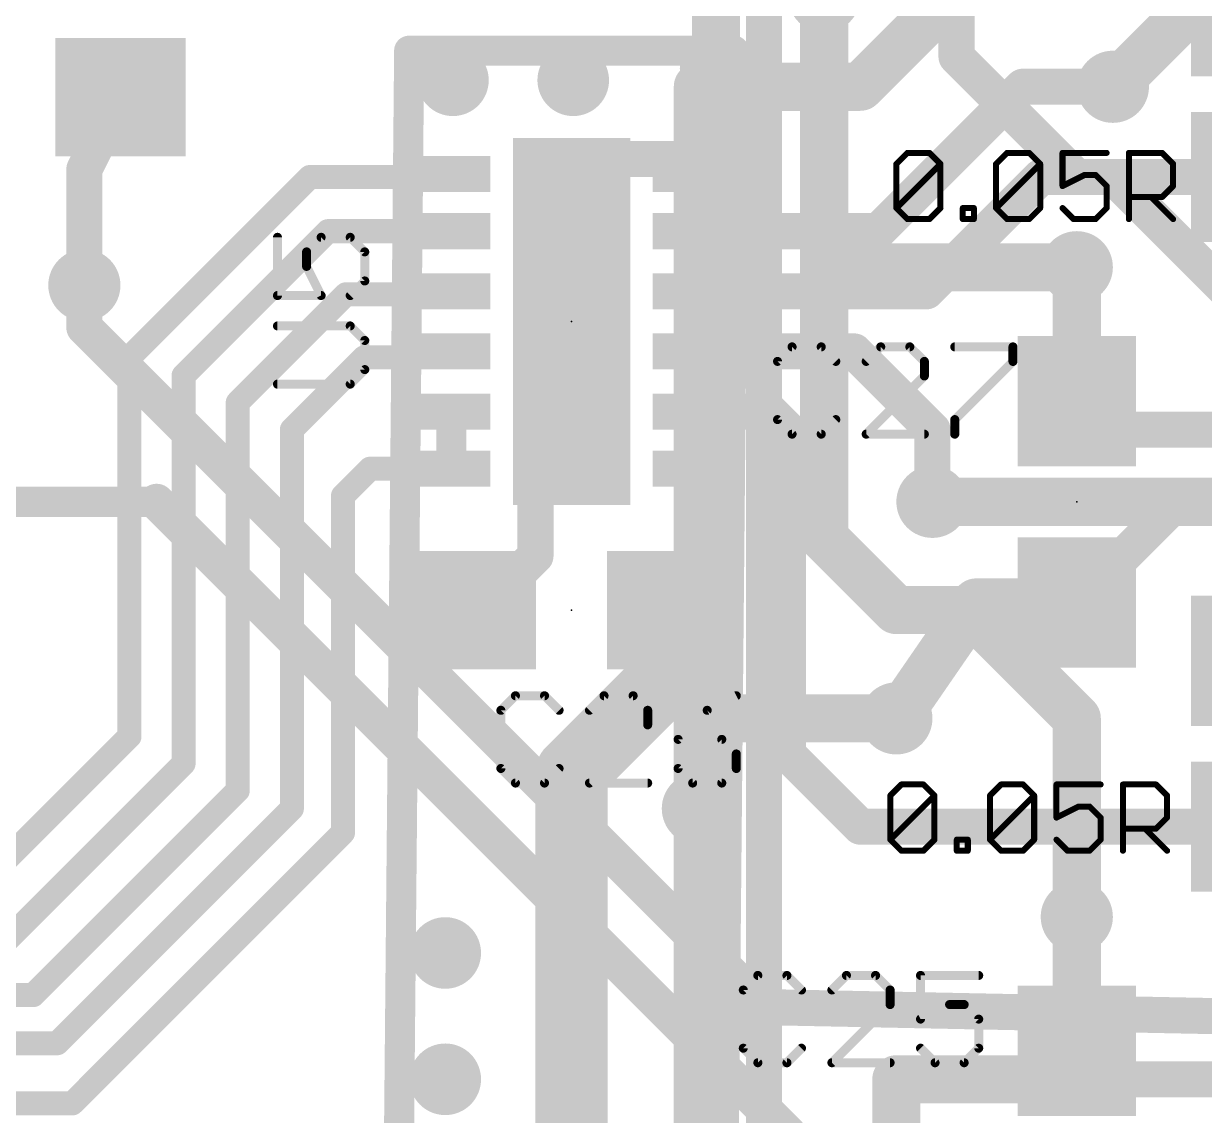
# Model space of a CAD drawing. Extents: x -1.6 to 81.6, y -2 to 51.3.
# Drawn here: x 61.51 to 71.49, y 11.58 to 20.8 of the extents above; entities that cross this region are included whole.
import ezdxf

# ---------------------------------------------------------------- set-up
doc = ezdxf.new("R2010")
doc.units = 0
for name, color, linetype in [('1', 22, 'CONTINUOUS'), ('16', 175, 'CONTINUOUS'), ('18', 82, 'CONTINUOUS'), ('21', 253, 'CONTINUOUS'), ('23', 7, 'CONTINUOUS'), ('25', 253, 'CONTINUOUS')]:
    doc.layers.add(name, color=color, linetype=linetype)

# ---------------------------------------------------------------- blocks, each defined once
blk = doc.blocks.new('RECT')
blk.add_solid([(-0.5, -0.5), (0.5, -0.5), (-0.5, 0.5), (0.5, 0.5)])
blk = doc.blocks.new('ROUNDV')
at = {"const_width": 0.5}
blk.add_lwpolyline([(0, -0.25, 1), (0, 0.25, 1), (0, -0.25)], format="xyb", dxfattribs=at)

msp = doc.modelspace()

# ---------------------------------------------------------------- linework, layer by layer
at = {"layer": '1'}
for points, const_width in [([(67.3608, 23.4696), (67.3608, 20.4216)], 0.4064), ([(69.6468, 21.336), (68.8848, 20.574)], 0.4064), ([(68.8848, 20.574), (68.58, 20.2692)], 0.4064), ([(64.6176, 4.2672), (64.77, 20.574)], 0.254), ([(64.77, 20.574), (67.5132, 20.574)], 0.254), ([(67.5132, 20.574), (67.3608, 4.2672)], 0.254), ([(67.5132, 20.2692), (67.3608, 20.4216)], 0.4064), ([(68.1228, 20.2692), (67.5132, 20.2692)], 0.4064), ([(68.58, 20.2692), (68.1228, 20.2692)], 0.4064), ([(69.9516, 20.2692), (68.8848, 19.2024)], 0.3048), ([(70.7136, 20.2692), (69.9516, 20.2692)], 0.3048), ([(62.0268, 19.5716), (62.3316, 20.1812)], 0.3048), ([(67.0306, 19.6596), (66.1416, 19.6596)], 0.3048), ([(66.1416, 19.6596), (66.1416, 18.288)], 0.3048), ([(67.1576, 19.5326), (67.0306, 19.6596)], 0.3048), ([(62.0268, 18.5928), (62.0268, 19.5716)], 0.3048), ([(70.104, 19.5072), (69.4944, 18.8976)], 0.3048), ([(72.2376, 19.5072), (70.104, 19.5072)], 0.3048), ([(63.8556, 19.431), (63.9318, 19.5072)], 0.2032), ([(63.9318, 19.5072), (65.1002, 19.5072)], 0.2032), ([(65.1002, 19.5072), (65.1256, 19.5326)], 0.2032), ([(62.4078, 17.9832), (63.8556, 19.431)], 0.2032), ([(68.8848, 19.2024), (68.7324, 19.05)], 0.3048), ([(64.008, 18.9738), (64.0842, 19.05)], 0.2032), ([(64.0842, 19.05), (65.1256, 19.05)], 0.2032), ([(68.7324, 19.05), (67.1576, 19.05)], 0.3048), ([(62.865, 17.8308), (64.008, 18.9738)], 0.2032), ([(69.4944, 18.8976), (69.1388, 18.542)], 0.3048), ([(70.4088, 17.614), (70.4088, 18.7452)], 0.4064), ([(69.1388, 18.542), (67.1576, 18.542)], 0.3048), ([(63.3222, 17.6022), (64.2366, 18.5166)], 0.2032), ([(64.2366, 18.5166), (65.1002, 18.5166)], 0.2032), ([(65.1002, 18.5166), (65.1256, 18.542)], 0.2032), ([(66.1416, 18.288), (65.8368, 17.9832)], 0.3048), ([(67.1576, 18.034), (68.5292, 18.034)], 0.3048), ([(68.5292, 18.034), (69.1896, 17.3736)], 0.3048), ([(62.4078, 14.7828), (62.4078, 17.9832)], 0.2032), ([(63.7794, 17.3736), (64.389, 17.9832)], 0.2032), ([(64.389, 17.9832), (65.0748, 17.9832)], 0.2032), ([(65.0748, 17.9832), (65.1256, 18.034)], 0.2032), ([(65.0748, 17.9832), (65.1256, 18.034)], 0.2032), ([(65.8368, 17.9832), (65.8368, 16.3068)], 0.3048), ([(62.865, 14.5542), (62.865, 17.8308)], 0.2032), ([(70.4088, 17.614), (70.6492, 17.3736)], 0.3048), ([(63.3222, 14.3256), (63.3222, 17.6022)], 0.2032), ([(65.1256, 17.526), (65.1256, 17.0434)], 0.254), ([(67.1576, 17.526), (67.818, 17.526)], 0.3048), ([(67.818, 17.526), (67.9704, 17.3736)], 0.3048), ([(63.7794, 14.1732), (63.7794, 17.3736)], 0.2032), ([(67.9704, 17.3736), (67.9704, 16.764)], 0.3048), ([(69.1896, 17.3736), (69.1896, 16.764)], 0.3048), ([(70.6492, 17.3736), (71.8972, 17.3736)], 0.3048), ([(67.1576, 17.0434), (67.2084, 16.9926)], 0.3048), ([(64.2112, 16.8148), (64.4398, 17.0434)], 0.2032), ([(64.4398, 17.0434), (65.1256, 17.0434)], 0.2032), ([(67.2084, 16.9926), (67.2084, 16.6116)], 0.3048), ([(64.2112, 13.97), (64.2112, 16.8148)], 0.2032), ([(67.9704, 16.764), (67.9704, 14.6304)], 0.3048), ([(70.4088, 15.914), (71.2184, 16.7236)], 0.3048), ([(71.2184, 16.7236), (71.8972, 16.7236)], 0.3048), ([(67.2084, 16.6116), (67.2084, 16.1544)], 0.3048), ([(65.8368, 16.3068), (65.3376, 15.8076)], 0.3048), ([(66.9036, 15.8496), (66.9036, 16.002)], 0.6096), ([(67.2084, 16.1544), (67.056, 16.002)], 0.3048), ([(66.9916, 15.8496), (66.9036, 15.8496)], 0.6096), ([(66.9916, 15.8496), (66.9916, 15.6328)], 0.6096), ([(66.9916, 15.328), (66.9916, 15.8496)], 0.6096), ([(67.056, 16.002), (66.9036, 16.002)], 0.3048), ([(69.5588, 15.914), (68.8848, 14.9352)], 0.4064), ([(70.4088, 15.914), (69.5588, 15.914)], 0.4064), ([(65.3376, 15.8076), (65.2916, 15.8496)], 0.3048), ([(66.4464, 14.7828), (66.9916, 15.328)], 0.6096), ([(66.4464, 14.7828), (66.1416, 14.478)], 0.6096), ([(61.0362, 13.4112), (62.4078, 14.7828)], 0.2032), ([(66.1416, 14.478), (66.1416, 11.1252)], 0.6096), ([(67.9704, 14.6304), (68.58, 14.0208)], 0.3048), ([(61.3156, 13.0048), (62.865, 14.5542)], 0.2032), ([(61.595, 12.5984), (63.3222, 14.3256)], 0.2032), ([(67.2084, 14.1732), (67.2084, 10.3632)], 0.4064), ([(61.7982, 12.192), (63.7794, 14.1732)], 0.2032), ([(68.58, 14.0208), (72.2376, 14.0208)], 0.3048), ([(61.9252, 11.684), (64.2112, 13.97)], 0.2032), ([(70.4088, 13.2588), (70.4088, 12.1276)], 0.4064), ([(57.4548, 12.5984), (61.595, 12.5984)], 0.2032), ([(57.2516, 12.192), (61.7982, 12.192)], 0.2032), ([(70.1684, 11.8872), (70.4088, 12.1276)], 0.4064), ([(70.4088, 12.1276), (70.6492, 11.8872)], 0.3048), ([(68.8848, 11.8872), (69.9516, 11.8872)], 0.4064), ([(68.8848, 11.2776), (68.8848, 11.8872)], 0.4064), ([(68.8848, 11.8872), (69.9516, 11.8872)], 0.4064), ([(69.9516, 11.8872), (70.1684, 11.8872)], 0.4064), ([(70.6492, 11.8872), (71.8972, 11.8872)], 0.3048), ([(56.4388, 11.684), (61.9252, 11.684)], 0.2032)]:
    msp.add_lwpolyline(points, dxfattribs=dict(at, const_width=const_width))
for points, const_width in [([(68.813, 20.6458, 1), (68.9566, 20.5022)], 0.2032), ([(68.9566, 20.5022, 1), (68.813, 20.6458)], 0.2032), ([(64.77, 20.6375, 1), (64.77, 20.5105)], 0.127), ([(64.8335, 20.5734, 1), (64.7065, 20.5746)], 0.127), ([(67.5767, 20.5734, 1), (67.4497, 20.5746)], 0.127), ([(67.5132, 20.5105, 1), (67.5132, 20.6375)], 0.127), ([(67.4326, 20.4934, 1), (67.289, 20.3498)], 0.2032), ([(67.2592, 20.4216, 1), (67.4624, 20.4216)], 0.2032), ([(67.5132, 20.3708, 1), (67.5132, 20.1676)], 0.2032), ([(68.1228, 20.3708, 1), (68.1228, 20.1676)], 0.2032), ([(68.1228, 20.1676, 1), (68.1228, 20.3708)], 0.2032), ([(68.58, 20.1676, 1), (68.58, 20.3708)], 0.2032), ([(67.4414, 20.1974, 1), (67.585, 20.341)], 0.2032), ([(68.5082, 20.341, 1), (68.6518, 20.1974)], 0.2032), ([(69.9516, 20.3454, 1), (69.9516, 20.193)], 0.1524), ([(70.0055, 20.2153, 1), (69.8977, 20.3231)], 0.1524), ([(70.7136, 20.193, 1), (70.7136, 20.3454)], 0.1524), ([(62.3998, 20.1471, 1), (62.2634, 20.2153)], 0.1524), ([(66.1416, 19.7358, 1), (66.1416, 19.5834)], 0.1524), ([(66.2178, 19.6596, 1), (66.0654, 19.6596)], 0.1524), ([(67.0845, 19.7135, 1), (66.9767, 19.6057)], 0.1524), ([(67.0306, 19.5834, 1), (67.0306, 19.7358)], 0.1524), ([(62.103, 19.5716, 1), (61.9506, 19.5716)], 0.1524), ([(61.9586, 19.6057, 1), (62.095, 19.5375)], 0.1524), ([(67.1037, 19.4787, 1), (67.2115, 19.5865)], 0.1524), ([(70.104, 19.5834, 1), (70.104, 19.431)], 0.1524), ([(70.1579, 19.4533, 1), (70.0501, 19.5611)], 0.1524), ([(63.9318, 19.558, 1), (63.9318, 19.4564)], 0.1016), ([(63.9677, 19.4713, 1), (63.8959, 19.5431)], 0.1016), ([(65.0643, 19.5431, 1), (65.1361, 19.4713)], 0.1016), ([(65.1615, 19.4967, 1), (65.0897, 19.5685)], 0.1016), ([(65.1002, 19.4564, 1), (65.1002, 19.558)], 0.1016), ([(63.8197, 19.4669, 1), (63.8915, 19.3951)], 0.1016), ([(63.8915, 19.3951, 1), (63.8197, 19.4669)], 0.1016), ([(68.9387, 19.1485, 1), (68.8309, 19.2563)], 0.1524), ([(68.8309, 19.2563, 1), (68.9387, 19.1485)], 0.1524), ([(64.0842, 19.1008, 1), (64.0842, 18.9992)], 0.1016), ([(64.1201, 19.0141, 1), (64.0483, 19.0859)], 0.1016), ([(65.1256, 18.9992, 1), (65.1256, 19.1008)], 0.1016), ([(67.1576, 19.1262, 1), (67.1576, 18.9738)], 0.1524), ([(68.6785, 19.1039, 1), (68.7863, 18.9961)], 0.1524), ([(68.7324, 18.9738, 1), (68.7324, 19.1262)], 0.1524), ([(63.9721, 19.0097, 1), (64.0439, 18.9379)], 0.1016), ([(64.0439, 18.9379, 1), (63.9721, 19.0097)], 0.1016), ([(69.5483, 18.8437, 1), (69.4405, 18.9515)], 0.1524), ([(69.4405, 18.9515, 1), (69.5483, 18.8437)], 0.1524), ([(70.5104, 18.7452, 1), (70.3072, 18.7452)], 0.2032), ([(61.9506, 18.5928, 1), (62.103, 18.5928)], 0.1524), ([(67.1576, 18.6182, 1), (67.1576, 18.4658)], 0.1524), ([(69.0849, 18.5959, 1), (69.1927, 18.4881)], 0.1524), ([(69.1388, 18.4658, 1), (69.1388, 18.6182)], 0.1524), ([(64.2366, 18.5674, 1), (64.2366, 18.4658)], 0.1016), ([(64.2725, 18.4807, 1), (64.2007, 18.5525)], 0.1016), ([(65.0643, 18.5525, 1), (65.1361, 18.4807)], 0.1016), ([(65.1615, 18.5061, 1), (65.0897, 18.5779)], 0.1016), ([(65.1002, 18.4658, 1), (65.1002, 18.5674)], 0.1016), ([(66.0654, 18.288, 1), (66.2178, 18.288)], 0.1524), ([(66.1955, 18.2341, 1), (66.0877, 18.3419)], 0.1524), ([(67.1576, 18.1102, 1), (67.1576, 17.9578)], 0.1524), ([(68.5831, 18.0879, 1), (68.4753, 17.9801)], 0.1524), ([(68.5292, 17.9578, 1), (68.5292, 18.1102)], 0.1524), ([(62.4586, 17.9832, 1), (62.357, 17.9832)], 0.1016), ([(62.3719, 18.0191, 1), (62.4437, 17.9473)], 0.1016), ([(64.389, 18.034, 1), (64.389, 17.9324)], 0.1016), ([(64.4249, 17.9473, 1), (64.3531, 18.0191)], 0.1016), ([(65.0389, 18.0191, 1), (65.1107, 17.9473)], 0.1016), ([(65.0389, 18.0191, 1), (65.1107, 17.9473)], 0.1016), ([(65.0748, 17.9324, 1), (65.0748, 18.034)], 0.1016), ([(65.1615, 17.9981, 1), (65.0897, 18.0699)], 0.1016), ([(65.1615, 17.9981, 1), (65.0897, 18.0699)], 0.1016), ([(65.913, 17.9832, 1), (65.7606, 17.9832)], 0.1524), ([(65.7829, 18.0371, 1), (65.8907, 17.9293)], 0.1524), ([(62.9158, 17.8308, 1), (62.8142, 17.8308)], 0.1016), ([(62.8291, 17.8667, 1), (62.9009, 17.7949)], 0.1016), ([(70.4627, 17.6679, 1), (70.3549, 17.5601)], 0.1524), ([(63.373, 17.6022, 1), (63.2714, 17.6022)], 0.1016), ([(63.2863, 17.6381, 1), (63.3581, 17.5663)], 0.1016), ([(65.1891, 17.526, 1), (65.0621, 17.526)], 0.127), ([(67.1576, 17.6022, 1), (67.1576, 17.4498)], 0.1524), ([(67.8719, 17.5799, 1), (67.7641, 17.4721)], 0.1524), ([(67.818, 17.4498, 1), (67.818, 17.6022)], 0.1524), ([(70.3072, 17.614, 1), (70.5104, 17.614)], 0.2032), ([(63.8302, 17.3736, 1), (63.7286, 17.3736)], 0.1016), ([(63.7435, 17.4095, 1), (63.8153, 17.3377)], 0.1016), ([(68.0466, 17.3736, 1), (67.8942, 17.3736)], 0.1524), ([(67.9165, 17.3197, 1), (68.0243, 17.4275)], 0.1524), ([(69.2658, 17.3736, 1), (69.1134, 17.3736)], 0.1524), ([(69.1357, 17.3197, 1), (69.2435, 17.4275)], 0.1524), ([(70.6492, 17.4498, 1), (70.6492, 17.2974)], 0.1524), ([(70.5953, 17.3197, 1), (70.7031, 17.4275)], 0.1524), ([(67.2115, 17.0973, 1), (67.1037, 16.9895)], 0.1524), ([(64.4398, 17.0942, 1), (64.4398, 16.9926)], 0.1016), ([(64.4757, 17.0075, 1), (64.4039, 17.0793)], 0.1016), ([(65.0621, 17.0434, 1), (65.1891, 17.0434)], 0.127), ([(65.1256, 16.9926, 1), (65.1256, 17.0942)], 0.1016), ([(67.2846, 16.9926, 1), (67.1322, 16.9926)], 0.1524), ([(67.1545, 16.9387, 1), (67.2623, 17.0465)], 0.1524), ([(64.262, 16.8148, 1), (64.1604, 16.8148)], 0.1016), ([(64.1753, 16.8507, 1), (64.2471, 16.7789)], 0.1016), ([(68.0466, 16.764, 1), (67.8942, 16.764)], 0.1524), ([(71.2184, 16.7998, 1), (71.2184, 16.6474)], 0.1524), ([(71.2723, 16.6697, 1), (71.1645, 16.7775)], 0.1524), ([(67.2846, 16.6116, 1), (67.1322, 16.6116)], 0.1524), ([(67.8942, 16.764, 1), (68.0466, 16.764)], 0.1524), ([(69.1134, 16.764, 1), (69.2658, 16.764)], 0.1524), ([(67.1322, 16.6116, 1), (67.2846, 16.6116)], 0.1524), ([(65.8907, 16.2529, 1), (65.7829, 16.3607)], 0.1524), ([(65.7606, 16.3068, 1), (65.913, 16.3068)], 0.1524), ([(67.056, 16.002, 1), (66.7512, 16.002)], 0.3048), ([(67.2623, 16.1005, 1), (67.1545, 16.2083)], 0.1524), ([(67.1322, 16.1544, 1), (67.2846, 16.1544)], 0.1524), ([(66.9036, 16.002, 1), (66.9036, 15.6972)], 0.3048), ([(67.144, 15.8496, 1), (66.8392, 15.8496)], 0.3048), ([(67.144, 15.8496, 1), (66.8392, 15.8496)], 0.3048), ([(66.9036, 16.0782, 1), (66.9036, 15.9258)], 0.1524), ([(66.9916, 15.6972, 1), (66.9916, 16.002)], 0.3048), ([(67.0021, 16.0559, 1), (67.1099, 15.9481)], 0.1524), ([(67.056, 15.9258, 1), (67.056, 16.0782)], 0.1524), ([(69.5588, 16.0156, 1), (69.5588, 15.8124)], 0.2032), ([(69.6425, 15.8564, 1), (69.4751, 15.9716)], 0.2032), ([(70.4088, 15.8124, 1), (70.4088, 16.0156)], 0.2032), ([(65.343, 15.9059, 1), (65.2402, 15.7933)], 0.1524), ([(66.7512, 15.8496, 1), (67.056, 15.8496)], 0.3048), ([(70.3549, 15.9679, 1), (70.4627, 15.8601)], 0.1524), ([(65.2837, 15.8615, 1), (65.3915, 15.7537)], 0.1524), ([(65.2862, 15.7513, 1), (65.389, 15.8639)], 0.1524), ([(66.8392, 15.6328, 1), (67.144, 15.6328)], 0.3048), ([(67.0994, 15.2202, 1), (66.8838, 15.4358)], 0.3048), ([(66.8392, 15.328, 1), (67.144, 15.328)], 0.3048), ([(66.5542, 14.675, 1), (66.3386, 14.8906)], 0.3048), ([(68.8011, 14.9928, 1), (68.9685, 14.8776)], 0.2032), ([(66.3386, 14.8906, 1), (66.5542, 14.675)], 0.3048), ([(62.4437, 14.7469, 1), (62.3719, 14.8187)], 0.1016), ([(62.357, 14.7828, 1), (62.4586, 14.7828)], 0.1016), ([(66.294, 14.478, 1), (65.9892, 14.478)], 0.3048), ([(68.0243, 14.6843, 1), (67.9165, 14.5765)], 0.1524), ([(66.0338, 14.5858, 1), (66.2494, 14.3702)], 0.3048), ([(67.8942, 14.6304, 1), (68.0466, 14.6304)], 0.1524), ([(62.8142, 14.5542, 1), (62.9158, 14.5542)], 0.1016), ([(62.9009, 14.5183, 1), (62.8291, 14.5901)], 0.1016), ([(63.2714, 14.3256, 1), (63.373, 14.3256)], 0.1016), ([(63.3581, 14.2897, 1), (63.2863, 14.3615)], 0.1016), ([(67.31, 14.1732, 1), (67.1068, 14.1732)], 0.2032), ([(63.8153, 14.1373, 1), (63.7435, 14.2091)], 0.1016), ([(63.7286, 14.1732, 1), (63.8302, 14.1732)], 0.1016), ([(68.58, 14.097, 1), (68.58, 13.9446)], 0.1524), ([(64.2471, 13.9341, 1), (64.1753, 14.0059)], 0.1016), ([(68.5261, 13.9669, 1), (68.6339, 14.0747)], 0.1524), ([(64.1604, 13.97, 1), (64.262, 13.97)], 0.1016), ([(70.5104, 13.2588, 1), (70.3072, 13.2588)], 0.2032), ([(61.5591, 12.6343, 1), (61.6309, 12.5625)], 0.1016), ([(61.595, 12.5476, 1), (61.595, 12.6492)], 0.1016), ([(61.7623, 12.2279, 1), (61.8341, 12.1561)], 0.1016), ([(61.7982, 12.1412, 1), (61.7982, 12.2428)], 0.1016), ([(70.4806, 12.0558, 1), (70.337, 12.1994)], 0.2032), ([(70.4627, 12.1815, 1), (70.3549, 12.0737)], 0.1524), ([(70.3072, 12.1276, 1), (70.5104, 12.1276)], 0.2032), ([(68.8848, 11.9888, 1), (68.8848, 11.7856)], 0.2032), ([(68.9864, 11.8872, 1), (68.7832, 11.8872)], 0.2032), ([(68.8848, 11.9888, 1), (68.8848, 11.7856)], 0.2032), ([(69.9516, 11.9888, 1), (69.9516, 11.7856)], 0.2032), ([(69.9516, 11.7856, 1), (69.9516, 11.9888)], 0.2032), ([(69.9516, 11.7856, 1), (69.9516, 11.9888)], 0.2032), ([(70.1684, 11.7856, 1), (70.1684, 11.9888)], 0.2032), ([(70.0966, 11.959, 1), (70.2402, 11.8154)], 0.2032), ([(70.6492, 11.9634, 1), (70.6492, 11.811)], 0.1524), ([(70.5953, 11.8333, 1), (70.7031, 11.9411)], 0.1524), ([(61.8893, 11.7199, 1), (61.9611, 11.6481)], 0.1016), ([(61.9252, 11.6332, 1), (61.9252, 11.7348)], 0.1016)]:
    msp.add_lwpolyline(points, format="xyb", dxfattribs=dict(at, const_width=const_width))
at = {"layer": '16'}
for points, const_width in [([(67.7672, 0.8128), (67.7672, 24.1808)], 0.3048), ([(72.0502, 21.6058), (70.7136, 20.2692)], 0.4064), ([(68.2752, 18.7452), (68.2752, 21.0312)], 0.4064), ([(69.3928, 20.5232), (69.3928, 21.0312)], 0.3048), ([(70.4088, 19.5072), (69.3928, 20.5232)], 0.3048), ([(67.3608, 20.4216), (67.2084, 20.2692)], 0.4064), ([(67.2084, 20.2692), (67.2084, 14.1732)], 0.4064), ([(70.7136, 19.5072), (70.4088, 19.5072)], 0.3048), ([(72.2376, 17.9832), (70.7136, 19.5072)], 0.3048), ([(69.6468, 18.7452), (68.2752, 18.7452)], 0.4064), ([(68.2752, 18.7452), (68.2752, 16.4592)], 0.4064), ([(70.4088, 18.7452), (69.6468, 18.7452)], 0.4064), ([(62.0268, 18.2372), (62.0268, 18.5928)], 0.3048), ([(63.2968, 16.9672), (62.0268, 18.2372)], 0.3048), ([(63.2968, 16.9672), (67.3608, 12.9032)], 0.3048), ([(69.1896, 16.764), (77.2668, 16.764)], 0.4064), ([(62.6364, 16.764), (61.1124, 16.764)], 0.254), ([(67.9704, 11.43), (62.6364, 16.764)], 0.3048), ([(68.2752, 16.4592), (68.8848, 15.8496)], 0.4064), ([(68.8848, 15.8496), (69.4944, 15.8496)], 0.4064), ([(69.4944, 15.8496), (70.4088, 14.9352)], 0.4064), ([(67.3608, 14.9352), (67.2084, 14.1732)], 0.4064), ([(68.8848, 14.9352), (67.3608, 14.9352)], 0.4064), ([(70.4088, 14.9352), (70.4088, 13.2588)], 0.4064), ([(67.3608, 12.9032), (67.7672, 12.4968)], 0.3048), ([(67.7672, 12.4968), (72.8472, 12.3952)], 0.3048), ([(67.9704, 8.8392), (67.9704, 11.43)], 0.3048)]:
    msp.add_lwpolyline(points, dxfattribs=dict(at, const_width=const_width))
for points, const_width in [([(69.4467, 20.5771, 1), (69.3389, 20.4693)], 0.1524), ([(67.4326, 20.3498, 1), (67.289, 20.4934)], 0.2032), ([(69.3166, 20.5232, 1), (69.469, 20.5232)], 0.1524), ([(67.31, 20.2692, 1), (67.1068, 20.2692)], 0.2032), ([(67.1366, 20.341, 1), (67.2802, 20.1974)], 0.2032), ([(70.6418, 20.341, 1), (70.7854, 20.1974)], 0.2032), ([(70.4088, 19.5834, 1), (70.4088, 19.431)], 0.1524), ([(70.7675, 19.5611, 1), (70.6597, 19.4533)], 0.1524), ([(70.7136, 19.431, 1), (70.7136, 19.5834)], 0.1524), ([(70.3549, 19.4533, 1), (70.4627, 19.5611)], 0.1524), ([(68.2752, 18.8468, 1), (68.2752, 18.6436)], 0.2032), ([(68.3768, 18.7452, 1), (68.1736, 18.7452)], 0.2032), ([(69.6468, 18.8468, 1), (69.6468, 18.6436)], 0.2032), ([(69.6468, 18.6436, 1), (69.6468, 18.8468)], 0.2032), ([(70.4088, 18.6436, 1), (70.4088, 18.8468)], 0.2032), ([(68.1736, 18.7452, 1), (68.3768, 18.7452)], 0.2032), ([(62.103, 18.5928, 1), (61.9506, 18.5928)], 0.1524), ([(62.0807, 18.2911, 1), (61.9729, 18.1833)], 0.1524), ([(61.9506, 18.2372, 1), (62.103, 18.2372)], 0.1524), ([(63.3507, 17.0211, 1), (63.2429, 16.9133)], 0.1524), ([(63.2429, 16.9133, 1), (63.3507, 17.0211)], 0.1524), ([(69.1896, 16.8656, 1), (69.1896, 16.6624)], 0.2032), ([(62.6903, 16.8179, 1), (62.5825, 16.7101)], 0.1524), ([(62.6364, 16.7005, 1), (62.6364, 16.8275)], 0.127), ([(68.347, 16.531, 1), (68.2034, 16.3874)], 0.2032), ([(68.1736, 16.4592, 1), (68.3768, 16.4592)], 0.2032), ([(68.8848, 15.9512, 1), (68.8848, 15.748)], 0.2032), ([(68.813, 15.7778, 1), (68.9566, 15.9214)], 0.2032), ([(69.5662, 15.9214, 1), (69.4226, 15.7778)], 0.2032), ([(69.4944, 15.748, 1), (69.4944, 15.9512)], 0.2032), ([(67.3608, 15.0368, 1), (67.3608, 14.8336)], 0.2032), ([(67.4604, 14.9153, 1), (67.2612, 14.9551)], 0.2032), ([(68.8848, 14.8336, 1), (68.8848, 15.0368)], 0.2032), ([(70.5104, 14.9352, 1), (70.3072, 14.9352)], 0.2032), ([(70.337, 14.8634, 1), (70.4806, 15.007)], 0.2032), ([(67.1088, 14.1931, 1), (67.308, 14.1533)], 0.2032), ([(67.1068, 14.1732, 1), (67.31, 14.1732)], 0.2032), ([(70.3072, 13.2588, 1), (70.5104, 13.2588)], 0.2032), ([(67.4147, 12.9571, 1), (67.3069, 12.8493)], 0.1524), ([(67.3069, 12.8493, 1), (67.4147, 12.9571)], 0.1524), ([(67.7687, 12.573, 1), (67.7657, 12.4206)], 0.1524), ([(67.7133, 12.4429, 1), (67.8211, 12.5507)], 0.1524), ([(68.0466, 11.43, 1), (67.8942, 11.43)], 0.1524)]:
    msp.add_lwpolyline(points, format="xyb", dxfattribs=dict(at, const_width=const_width))
at = {"layer": '21', "const_width": 0.0508}
for points in [[(68.8848, 19.6177), (68.978, 19.7109)], [(68.978, 19.7109), (69.1644, 19.7109)], [(69.1644, 19.7109), (69.2576, 19.6177)], [(69.7268, 19.6177), (69.82, 19.7109)], [(69.82, 19.7109), (70.0064, 19.7109)], [(70.0064, 19.7109), (70.0996, 19.6177)], [(70.6609, 19.7109), (70.2881, 19.7109)], [(70.2881, 19.7109), (70.2881, 19.4312)], [(70.8494, 19.1516), (70.8494, 19.7109)], [(70.8494, 19.7109), (71.129, 19.7109)], [(71.129, 19.7109), (71.2222, 19.6177)], [(68.8848, 19.2448), (68.8848, 19.6177)], [(68.8848, 19.2448), (69.2576, 19.6177)], [(69.2576, 19.6177), (69.2576, 19.2448)], [(69.7268, 19.2448), (69.7268, 19.6177)], [(69.7268, 19.2448), (70.0996, 19.6177)], [(70.0996, 19.6177), (70.0996, 19.2448)], [(70.2881, 19.4312), (70.4745, 19.5245)], [(70.4745, 19.5245), (70.5677, 19.5245)], [(70.5677, 19.5245), (70.6609, 19.4312)], [(71.2222, 19.6177), (71.2222, 19.4312)], [(70.6609, 19.4312), (70.6609, 19.2448)], [(71.2222, 19.4312), (71.129, 19.338)], [(71.129, 19.338), (70.8494, 19.338)], [(71.0358, 19.338), (71.2222, 19.1516)], [(68.978, 19.1516), (68.8848, 19.2448)], [(69.2576, 19.2448), (69.1644, 19.1516)], [(69.4461, 19.1516), (69.4461, 19.2448)], [(69.4461, 19.2448), (69.5393, 19.2448)], [(69.5393, 19.2448), (69.5393, 19.1516)], [(69.82, 19.1516), (69.7268, 19.2448)], [(70.0996, 19.2448), (70.0064, 19.1516)], [(70.3813, 19.1516), (70.2881, 19.2448)], [(70.6609, 19.2448), (70.5677, 19.1516)], [(69.1644, 19.1516), (68.978, 19.1516)], [(69.5393, 19.1516), (69.4461, 19.1516)], [(70.0064, 19.1516), (69.82, 19.1516)], [(70.5677, 19.1516), (70.3813, 19.1516)], [(68.834, 14.2837), (68.9272, 14.3769)], [(68.9272, 14.3769), (69.1136, 14.3769)], [(69.1136, 14.3769), (69.2069, 14.2837)], [(69.676, 14.2837), (69.7692, 14.3769)], [(69.7692, 14.3769), (69.9556, 14.3769)], [(69.9556, 14.3769), (70.0488, 14.2837)], [(70.6101, 14.3769), (70.2373, 14.3769)], [(70.2373, 14.3769), (70.2373, 14.0972)], [(70.7986, 13.8176), (70.7986, 14.3769)], [(70.7986, 14.3769), (71.0782, 14.3769)], [(71.0782, 14.3769), (71.1714, 14.2837)], [(68.834, 13.9108), (68.834, 14.2837)], [(68.834, 13.9108), (69.2069, 14.2837)], [(69.2069, 14.2837), (69.2069, 13.9108)], [(69.676, 13.9108), (69.676, 14.2837)], [(69.676, 13.9108), (70.0488, 14.2837)], [(70.0488, 14.2837), (70.0488, 13.9108)], [(71.1714, 14.2837), (71.1714, 14.0972)], [(70.2373, 14.0972), (70.4237, 14.1905)], [(70.4237, 14.1905), (70.5169, 14.1905)], [(70.5169, 14.1905), (70.6101, 14.0972)], [(70.6101, 14.0972), (70.6101, 13.9108)], [(71.1714, 14.0972), (71.0782, 14.004)], [(71.0782, 14.004), (70.7986, 14.004)], [(70.985, 14.004), (71.1714, 13.8176)], [(68.9272, 13.8176), (68.834, 13.9108)], [(69.2069, 13.9108), (69.1136, 13.8176)], [(69.3953, 13.8176), (69.3953, 13.9108)], [(69.3953, 13.9108), (69.4885, 13.9108)], [(69.4885, 13.9108), (69.4885, 13.8176)], [(69.7692, 13.8176), (69.676, 13.9108)], [(70.0488, 13.9108), (69.9556, 13.8176)], [(70.3305, 13.8176), (70.2373, 13.9108)], [(70.6101, 13.9108), (70.5169, 13.8176)], [(69.1136, 13.8176), (68.9272, 13.8176)], [(69.4885, 13.8176), (69.3953, 13.8176)], [(69.9556, 13.8176), (69.7692, 13.8176)], [(70.5169, 13.8176), (70.3305, 13.8176)]]:
    msp.add_lwpolyline(points, dxfattribs=at)
at = {"layer": '21', "const_width": 0.0254}
for points in [[(68.978, 19.7236, 1), (68.978, 19.6982)], [(68.987, 19.7019, 1), (68.969, 19.7199)], [(69.1734, 19.7199, 1), (69.1555, 19.7019)], [(69.1644, 19.6982, 1), (69.1644, 19.7236)], [(69.82, 19.7236, 1), (69.82, 19.6982)], [(69.829, 19.7019, 1), (69.811, 19.7199)], [(70.0154, 19.7199, 1), (69.9974, 19.7019)], [(70.0064, 19.6982, 1), (70.0064, 19.7236)], [(70.2881, 19.7236, 1), (70.2881, 19.6982)], [(70.3008, 19.7109, 1), (70.2754, 19.7109)], [(70.6609, 19.6982, 1), (70.6609, 19.7236)], [(70.8621, 19.7109, 1), (70.8367, 19.7109)], [(70.8494, 19.7236, 1), (70.8494, 19.6982)], [(71.138, 19.7199, 1), (71.12, 19.7019)], [(71.129, 19.6982, 1), (71.129, 19.7236)], [(68.8975, 19.6177, 1), (68.8721, 19.6177)], [(68.8758, 19.6266, 1), (68.8938, 19.6087)], [(69.2703, 19.6177, 1), (69.245, 19.6177)], [(69.2666, 19.6087, 1), (69.2487, 19.6266)], [(69.2487, 19.6087, 1), (69.2666, 19.6266)], [(69.7395, 19.6177, 1), (69.7141, 19.6177)], [(69.7178, 19.6266, 1), (69.7357, 19.6087)], [(70.1123, 19.6177, 1), (70.0869, 19.6177)], [(70.1086, 19.6087, 1), (70.0906, 19.6266)], [(70.0906, 19.6087, 1), (70.1086, 19.6266)], [(70.4745, 19.5372, 1), (70.4745, 19.5118)], [(70.4802, 19.5131, 1), (70.4688, 19.5358)], [(70.5767, 19.5334, 1), (70.5587, 19.5155)], [(70.5677, 19.5118, 1), (70.5677, 19.5372)], [(71.2349, 19.6177, 1), (71.2095, 19.6177)], [(71.2133, 19.6087, 1), (71.2312, 19.6266)], [(70.2824, 19.4426, 1), (70.2938, 19.4199)], [(70.6736, 19.4312, 1), (70.6482, 19.4312)], [(70.6519, 19.4223, 1), (70.6699, 19.4402)], [(71.2312, 19.4223, 1), (71.2133, 19.4402)], [(70.2754, 19.4312, 1), (70.3008, 19.4312)], [(70.8494, 19.3507, 1), (70.8494, 19.3253)], [(71.0448, 19.347, 1), (71.0268, 19.329)], [(71.12, 19.347, 1), (71.138, 19.329)], [(71.129, 19.3253, 1), (71.129, 19.3507)], [(71.2095, 19.4312, 1), (71.2349, 19.4312)], [(68.8938, 19.2538, 1), (68.8758, 19.2358)], [(68.8758, 19.2538, 1), (68.8938, 19.2358)], [(68.8721, 19.2448, 1), (68.8975, 19.2448)], [(69.245, 19.2448, 1), (69.2703, 19.2448)], [(69.2666, 19.2358, 1), (69.2487, 19.2538)], [(69.4588, 19.2448, 1), (69.4334, 19.2448)], [(69.4461, 19.2575, 1), (69.4461, 19.2321)], [(69.552, 19.2448, 1), (69.5266, 19.2448)], [(69.5393, 19.2321, 1), (69.5393, 19.2575)], [(69.7357, 19.2538, 1), (69.7178, 19.2358)], [(69.7178, 19.2538, 1), (69.7357, 19.2358)], [(69.7141, 19.2448, 1), (69.7395, 19.2448)], [(70.0869, 19.2448, 1), (70.1123, 19.2448)], [(70.1086, 19.2358, 1), (70.0906, 19.2538)], [(70.2971, 19.2538, 1), (70.2791, 19.2358)], [(70.6482, 19.2448, 1), (70.6736, 19.2448)], [(70.6699, 19.2358, 1), (70.6519, 19.2538)], [(68.978, 19.1643, 1), (68.978, 19.1389)], [(68.969, 19.1426, 1), (68.987, 19.1606)], [(69.1555, 19.1606, 1), (69.1734, 19.1426)], [(69.1644, 19.1389, 1), (69.1644, 19.1643)], [(69.4461, 19.1643, 1), (69.4461, 19.1389)], [(69.4334, 19.1516, 1), (69.4588, 19.1516)], [(69.5266, 19.1516, 1), (69.552, 19.1516)], [(69.5393, 19.1389, 1), (69.5393, 19.1643)], [(69.82, 19.1643, 1), (69.82, 19.1389)], [(69.811, 19.1426, 1), (69.829, 19.1606)], [(69.9974, 19.1606, 1), (70.0154, 19.1426)], [(70.0064, 19.1389, 1), (70.0064, 19.1643)], [(70.3813, 19.1643, 1), (70.3813, 19.1389)], [(70.3723, 19.1426, 1), (70.3903, 19.1606)], [(70.5587, 19.1606, 1), (70.5767, 19.1426)], [(70.5677, 19.1389, 1), (70.5677, 19.1643)], [(70.8367, 19.1516, 1), (70.8621, 19.1516)], [(71.2133, 19.1426, 1), (71.2312, 19.1606)], [(68.9272, 14.3896, 1), (68.9272, 14.3642)], [(68.9362, 14.3679, 1), (68.9182, 14.3859)], [(69.1226, 14.3859, 1), (69.1047, 14.3679)], [(69.1136, 14.3642, 1), (69.1136, 14.3896)], [(69.7692, 14.3896, 1), (69.7692, 14.3642)], [(69.7782, 14.3679, 1), (69.7602, 14.3859)], [(69.9646, 14.3859, 1), (69.9466, 14.3679)], [(69.9556, 14.3642, 1), (69.9556, 14.3896)], [(70.2373, 14.3896, 1), (70.2373, 14.3642)], [(70.25, 14.3769, 1), (70.2246, 14.3769)], [(70.6101, 14.3642, 1), (70.6101, 14.3896)], [(70.8113, 14.3769, 1), (70.7859, 14.3769)], [(70.7986, 14.3896, 1), (70.7986, 14.3642)], [(71.0872, 14.3859, 1), (71.0692, 14.3679)], [(71.0782, 14.3642, 1), (71.0782, 14.3896)], [(68.8467, 14.2837, 1), (68.8213, 14.2837)], [(68.825, 14.2926, 1), (68.843, 14.2747)], [(69.2195, 14.2837, 1), (69.1942, 14.2837)], [(69.2158, 14.2747, 1), (69.1979, 14.2926)], [(69.1979, 14.2747, 1), (69.2158, 14.2926)], [(69.6887, 14.2837, 1), (69.6633, 14.2837)], [(69.667, 14.2926, 1), (69.6849, 14.2747)], [(70.0615, 14.2837, 1), (70.0361, 14.2837)], [(70.0578, 14.2747, 1), (70.0398, 14.2926)], [(70.0398, 14.2747, 1), (70.0578, 14.2926)], [(71.1841, 14.2837, 1), (71.1587, 14.2837)], [(71.1625, 14.2747, 1), (71.1804, 14.2926)], [(70.4237, 14.2032, 1), (70.4237, 14.1777)], [(70.4294, 14.1791, 1), (70.418, 14.2018)], [(70.5259, 14.1994, 1), (70.5079, 14.1815)], [(70.5169, 14.1777, 1), (70.5169, 14.2032)], [(70.2316, 14.1086, 1), (70.243, 14.0859)], [(70.2246, 14.0972, 1), (70.25, 14.0972)], [(70.6228, 14.0972, 1), (70.5974, 14.0972)], [(70.6011, 14.0883, 1), (70.6191, 14.1062)], [(71.1587, 14.0972, 1), (71.1841, 14.0972)], [(71.1804, 14.0883, 1), (71.1625, 14.1062)], [(70.7986, 14.0167, 1), (70.7986, 13.9913)], [(70.994, 14.013, 1), (70.976, 13.995)], [(71.0692, 14.013, 1), (71.0872, 13.995)], [(71.0782, 13.9913, 1), (71.0782, 14.0167)], [(68.843, 13.9198, 1), (68.825, 13.9018)], [(68.825, 13.9198, 1), (68.843, 13.9018)], [(68.8213, 13.9108, 1), (68.8467, 13.9108)], [(69.1942, 13.9108, 1), (69.2195, 13.9108)], [(69.2158, 13.9018, 1), (69.1979, 13.9198)], [(69.408, 13.9108, 1), (69.3826, 13.9108)], [(69.3953, 13.9235, 1), (69.3953, 13.8981)], [(69.5012, 13.9108, 1), (69.4758, 13.9108)], [(69.4885, 13.8981, 1), (69.4885, 13.9235)], [(69.6849, 13.9198, 1), (69.667, 13.9018)], [(69.667, 13.9198, 1), (69.6849, 13.9018)], [(69.6633, 13.9108, 1), (69.6887, 13.9108)], [(70.0361, 13.9108, 1), (70.0615, 13.9108)], [(70.0578, 13.9018, 1), (70.0398, 13.9198)], [(70.2463, 13.9198, 1), (70.2283, 13.9018)], [(70.5974, 13.9108, 1), (70.6228, 13.9108)], [(70.6191, 13.9018, 1), (70.6011, 13.9198)], [(68.9272, 13.8303, 1), (68.9272, 13.8049)], [(68.9182, 13.8086, 1), (68.9362, 13.8266)], [(69.1047, 13.8266, 1), (69.1226, 13.8086)], [(69.1136, 13.8049, 1), (69.1136, 13.8303)], [(69.3953, 13.8303, 1), (69.3953, 13.8049)], [(69.3826, 13.8176, 1), (69.408, 13.8176)], [(69.4758, 13.8176, 1), (69.5012, 13.8176)], [(69.4885, 13.8049, 1), (69.4885, 13.8303)], [(69.7692, 13.8303, 1), (69.7692, 13.8049)], [(69.7602, 13.8086, 1), (69.7782, 13.8266)], [(69.9466, 13.8266, 1), (69.9646, 13.8086)], [(69.9556, 13.8049, 1), (69.9556, 13.8303)], [(70.3305, 13.8303, 1), (70.3305, 13.8049)], [(70.3215, 13.8086, 1), (70.3395, 13.8266)], [(70.5079, 13.8266, 1), (70.5259, 13.8086)], [(70.5169, 13.8049, 1), (70.5169, 13.8303)], [(70.7859, 13.8176, 1), (70.8113, 13.8176)], [(71.1625, 13.8086, 1), (71.1804, 13.8266)]]:
    msp.add_lwpolyline(points, format="xyb", dxfattribs=at)
at = {"layer": '23'}
for p in [(66.1416, 18.288), (70.4088, 16.764), (66.1416, 15.8496)]:
    msp.add_point(p, dxfattribs=at)
at = {"layer": '25', "const_width": 0.0762}
for points in [[(63.6579, 18.9978), (63.6579, 18.5063)], [(63.9036, 18.8749), (64.0265, 18.9978)], [(64.0265, 18.9978), (64.2722, 18.9978)], [(64.2722, 18.9978), (64.3951, 18.8749)], [(63.9036, 18.7521), (63.9036, 18.8749)], [(64.3951, 18.8749), (64.3951, 18.6292)], [(64.0265, 18.5063), (63.9036, 18.7521)], [(64.3951, 18.6292), (64.2722, 18.5063)], [(63.6579, 18.5063), (64.0265, 18.5063)], [(64.2722, 18.2494), (63.6579, 18.2494)], [(64.3951, 18.1265), (64.2722, 18.2494)], [(64.3951, 17.8808), (64.3951, 18.1265)], [(68.0044, 18.0727), (67.8815, 17.9499)], [(68.2501, 18.0727), (68.0044, 18.0727)], [(68.373, 17.9499), (68.2501, 18.0727)], [(68.7528, 18.0727), (68.6299, 17.9499)], [(68.9985, 18.0727), (68.7528, 18.0727)], [(69.1214, 17.9499), (68.9985, 18.0727)], [(69.3783, 18.0727), (69.8698, 18.0727)], [(69.8698, 18.0727), (69.8698, 17.9499)], [(67.8815, 17.9499), (67.8815, 17.4584)], [(69.1214, 17.827), (69.1214, 17.9499)], [(69.8698, 17.9499), (69.3783, 17.4584)], [(64.2722, 17.7579), (64.3951, 17.8808)], [(68.6299, 17.3355), (69.1214, 17.827)], [(63.6579, 17.7579), (64.2722, 17.7579)], [(67.8815, 17.4584), (68.0044, 17.3355)], [(68.2501, 17.3355), (68.373, 17.4584)], [(69.3783, 17.4584), (69.3783, 17.3355)], [(68.0044, 17.3355), (68.2501, 17.3355)], [(69.1214, 17.3355), (68.6299, 17.3355)], [(65.6676, 15.1263), (65.5447, 15.0035)], [(65.9133, 15.1263), (65.6676, 15.1263)], [(66.0362, 15.0035), (65.9133, 15.1263)], [(66.416, 15.1263), (66.2931, 15.0035)], [(66.6617, 15.1263), (66.416, 15.1263)], [(66.7846, 15.0035), (66.6617, 15.1263)], [(67.533, 15.1263), (67.2873, 15.0035)], [(65.5447, 15.0035), (65.5447, 14.512)], [(66.7846, 14.8806), (66.7846, 15.0035)], [(67.2873, 15.0035), (67.0415, 14.7577)], [(66.2931, 14.3891), (66.7846, 14.8806)], [(67.0415, 14.7577), (67.0415, 14.512)], [(67.4101, 14.7577), (67.0415, 14.7577)], [(67.533, 14.6348), (67.4101, 14.7577)], [(67.533, 14.512), (67.533, 14.6348)], [(65.5447, 14.512), (65.6676, 14.3891)], [(65.9133, 14.3891), (66.0362, 14.512)], [(67.0415, 14.512), (67.1644, 14.3891)], [(67.4101, 14.3891), (67.533, 14.512)], [(65.6676, 14.3891), (65.9133, 14.3891)], [(66.7846, 14.3891), (66.2931, 14.3891)], [(67.1644, 14.3891), (67.4101, 14.3891)], [(67.7149, 12.7641), (67.5921, 12.6413)], [(67.9607, 12.7641), (67.7149, 12.7641)], [(68.0835, 12.6413), (67.9607, 12.7641)], [(68.4633, 12.7641), (68.3405, 12.6413)], [(68.7091, 12.7641), (68.4633, 12.7641)], [(68.832, 12.6413), (68.7091, 12.7641)], [(69.5804, 12.7641), (69.0889, 12.7641)], [(69.0889, 12.7641), (69.0889, 12.3955)], [(67.5921, 12.6413), (67.5921, 12.1498)], [(68.832, 12.5184), (68.832, 12.6413)], [(68.3405, 12.0269), (68.832, 12.5184)], [(69.0889, 12.3955), (69.3346, 12.5184)], [(69.3346, 12.5184), (69.4575, 12.5184)], [(69.4575, 12.5184), (69.5804, 12.3955)], [(69.5804, 12.3955), (69.5804, 12.1498)], [(67.5921, 12.1498), (67.7149, 12.0269)], [(67.9607, 12.0269), (68.0835, 12.1498)], [(69.2118, 12.0269), (69.0889, 12.1498)], [(69.5804, 12.1498), (69.4575, 12.0269)], [(67.7149, 12.0269), (67.9607, 12.0269)], [(68.832, 12.0269), (68.3405, 12.0269)], [(69.4575, 12.0269), (69.2118, 12.0269)]]:
    msp.add_lwpolyline(points, dxfattribs=at)
at = {"layer": '25', "const_width": 0.0381}
for points in [[(63.6769, 18.9978, 1), (63.6388, 18.9978)], [(64.0265, 19.0169, 1), (64.0265, 18.9788)], [(64.04, 18.9843, 1), (64.013, 19.0113)], [(64.2857, 19.0113, 1), (64.2588, 18.9843)], [(64.2722, 18.9788, 1), (64.2722, 19.0169)], [(63.9227, 18.8749, 1), (63.8846, 18.8749)], [(63.8901, 18.8884, 1), (63.9171, 18.8615)], [(64.4141, 18.8749, 1), (64.3761, 18.8749)], [(64.3816, 18.8615, 1), (64.4086, 18.8884)], [(63.9207, 18.7606, 1), (63.8866, 18.7435)], [(63.8846, 18.7521, 1), (63.9227, 18.7521)], [(64.4086, 18.6157, 1), (64.3816, 18.6427)], [(64.3761, 18.6292, 1), (64.4141, 18.6292)], [(63.6579, 18.5254, 1), (63.6579, 18.4873)], [(63.6388, 18.5063, 1), (63.6769, 18.5063)], [(64.0094, 18.4978, 1), (64.0435, 18.5148)], [(64.0265, 18.4873, 1), (64.0265, 18.5254)], [(64.2588, 18.5198, 1), (64.2857, 18.4928)], [(63.6579, 18.2684, 1), (63.6579, 18.2303)], [(64.2857, 18.2629, 1), (64.2588, 18.2359)], [(64.2722, 18.2303, 1), (64.2722, 18.2684)], [(64.4141, 18.1265, 1), (64.3761, 18.1265)], [(64.3816, 18.113, 1), (64.4086, 18.14)], [(68.0044, 18.0918, 1), (68.0044, 18.0537)], [(68.0178, 18.0593, 1), (67.9909, 18.0862)], [(68.2636, 18.0862, 1), (68.2366, 18.0593)], [(68.2501, 18.0537, 1), (68.2501, 18.0918)], [(68.7528, 18.0918, 1), (68.7528, 18.0537)], [(68.7663, 18.0593, 1), (68.7393, 18.0862)], [(69.012, 18.0862, 1), (68.9851, 18.0593)], [(68.9985, 18.0537, 1), (68.9985, 18.0918)], [(69.3783, 18.0918, 1), (69.3783, 18.0537)], [(69.8889, 18.0727, 1), (69.8508, 18.0727)], [(69.8698, 18.0537, 1), (69.8698, 18.0918)], [(67.9005, 17.9499, 1), (67.8625, 17.9499)], [(67.868, 17.9633, 1), (67.895, 17.9364)], [(68.3595, 17.9364, 1), (68.3865, 17.9633)], [(68.6164, 17.9633, 1), (68.6434, 17.9364)], [(69.1405, 17.9499, 1), (69.1024, 17.9499)], [(69.1079, 17.9364, 1), (69.1349, 17.9633)], [(69.8508, 17.9499, 1), (69.8889, 17.9499)], [(69.8833, 17.9364, 1), (69.8563, 17.9633)], [(64.3761, 17.8808, 1), (64.4141, 17.8808)], [(64.4086, 17.8673, 1), (64.3816, 17.8942)], [(69.1349, 17.8135, 1), (69.1079, 17.8405)], [(63.6579, 17.7769, 1), (63.6579, 17.7388)], [(64.2588, 17.7714, 1), (64.2857, 17.7444)], [(64.2722, 17.7388, 1), (64.2722, 17.7769)], [(69.1024, 17.827, 1), (69.1405, 17.827)], [(67.895, 17.4718, 1), (67.868, 17.4449)], [(67.8625, 17.4584, 1), (67.9005, 17.4584)], [(68.3865, 17.4449, 1), (68.3595, 17.4718)], [(69.3974, 17.4584, 1), (69.3593, 17.4584)], [(69.3649, 17.4718, 1), (69.3918, 17.4449)], [(68.0044, 17.3545, 1), (68.0044, 17.3164)], [(67.9909, 17.322, 1), (68.0178, 17.349)], [(68.2366, 17.349, 1), (68.2636, 17.322)], [(68.2501, 17.3164, 1), (68.2501, 17.3545)], [(68.6299, 17.3545, 1), (68.6299, 17.3164)], [(68.6164, 17.349, 1), (68.6434, 17.322)], [(69.1214, 17.3164, 1), (69.1214, 17.3545)], [(69.3593, 17.3355, 1), (69.3974, 17.3355)], [(65.6676, 15.1454, 1), (65.6676, 15.1073)], [(65.681, 15.1129, 1), (65.6541, 15.1398)], [(65.9268, 15.1398, 1), (65.8998, 15.1129)], [(65.9133, 15.1073, 1), (65.9133, 15.1454)], [(66.416, 15.1454, 1), (66.416, 15.1073)], [(66.4295, 15.1129, 1), (66.4025, 15.1398)], [(66.6752, 15.1398, 1), (66.6483, 15.1129)], [(66.6617, 15.1073, 1), (66.6617, 15.1454)], [(67.5415, 15.1093, 1), (67.5245, 15.1434)], [(65.5312, 15.0169, 1), (65.5582, 14.99)], [(65.5637, 15.0035, 1), (65.5257, 15.0035)], [(66.0227, 14.99, 1), (66.0497, 15.0169)], [(66.2796, 15.0169, 1), (66.3066, 14.99)], [(66.8036, 15.0035, 1), (66.7656, 15.0035)], [(66.7711, 14.99, 1), (66.7981, 15.0169)], [(67.2788, 15.0205, 1), (67.2958, 14.9864)], [(67.3007, 14.99, 1), (67.2738, 15.0169)], [(66.7656, 14.8806, 1), (66.8036, 14.8806)], [(66.7981, 14.8671, 1), (66.7711, 14.8941)], [(67.0415, 14.7768, 1), (67.0415, 14.7387)], [(67.0281, 14.7712, 1), (67.055, 14.7442)], [(67.0606, 14.7577, 1), (67.0225, 14.7577)], [(67.4236, 14.7712, 1), (67.3967, 14.7442)], [(67.4101, 14.7387, 1), (67.4101, 14.7768)], [(67.5521, 14.6348, 1), (67.514, 14.6348)], [(67.5195, 14.6214, 1), (67.5465, 14.6483)], [(65.5582, 14.5254, 1), (65.5312, 14.4985)], [(65.5257, 14.512, 1), (65.5637, 14.512)], [(66.0497, 14.4985, 1), (66.0227, 14.5254)], [(67.055, 14.5254, 1), (67.0281, 14.4985)], [(67.0225, 14.512, 1), (67.0606, 14.512)], [(67.514, 14.512, 1), (67.5521, 14.512)], [(67.5465, 14.4985, 1), (67.5195, 14.5254)], [(65.6676, 14.4082, 1), (65.6676, 14.3701)], [(65.6541, 14.3756, 1), (65.681, 14.4026)], [(65.8998, 14.4026, 1), (65.9268, 14.3756)], [(65.9133, 14.3701, 1), (65.9133, 14.4082)], [(66.2931, 14.4082, 1), (66.2931, 14.3701)], [(66.2796, 14.4026, 1), (66.3066, 14.3756)], [(66.7846, 14.3701, 1), (66.7846, 14.4082)], [(67.1644, 14.4082, 1), (67.1644, 14.3701)], [(67.1509, 14.3756, 1), (67.1779, 14.4026)], [(67.3967, 14.4026, 1), (67.4236, 14.3756)], [(67.4101, 14.3701, 1), (67.4101, 14.4082)], [(67.7149, 12.7832, 1), (67.7149, 12.7451)], [(67.7284, 12.7507, 1), (67.7015, 12.7776)], [(67.9741, 12.7776, 1), (67.9472, 12.7507)], [(67.9607, 12.7451, 1), (67.9607, 12.7832)], [(68.4633, 12.7832, 1), (68.4633, 12.7451)], [(68.4768, 12.7507, 1), (68.4499, 12.7776)], [(68.7226, 12.7776, 1), (68.6956, 12.7507)], [(68.7091, 12.7451, 1), (68.7091, 12.7832)], [(69.0889, 12.7832, 1), (69.0889, 12.7451)], [(69.1079, 12.7641, 1), (69.0698, 12.7641)], [(69.5804, 12.7451, 1), (69.5804, 12.7832)], [(67.6111, 12.6413, 1), (67.573, 12.6413)], [(67.5786, 12.6547, 1), (67.6055, 12.6278)], [(68.0701, 12.6278, 1), (68.097, 12.6547)], [(68.327, 12.6547, 1), (68.3539, 12.6278)], [(68.851, 12.6413, 1), (68.8129, 12.6413)], [(68.8185, 12.6278, 1), (68.8454, 12.6547)], [(68.8129, 12.5184, 1), (68.851, 12.5184)], [(68.8454, 12.5049, 1), (68.8185, 12.5319)], [(69.3346, 12.5374, 1), (69.3346, 12.4993)], [(69.3431, 12.5013, 1), (69.3261, 12.5354)], [(69.471, 12.5319, 1), (69.444, 12.5049)], [(69.4575, 12.4993, 1), (69.4575, 12.5374)], [(69.0804, 12.4126, 1), (69.0974, 12.3785)], [(69.0698, 12.3955, 1), (69.1079, 12.3955)], [(69.5994, 12.3955, 1), (69.5613, 12.3955)], [(69.5669, 12.382, 1), (69.5938, 12.409)], [(67.6055, 12.1632, 1), (67.5786, 12.1363)], [(67.573, 12.1498, 1), (67.6111, 12.1498)], [(68.097, 12.1363, 1), (68.0701, 12.1632)], [(69.1024, 12.1632, 1), (69.0754, 12.1363)], [(69.5613, 12.1498, 1), (69.5994, 12.1498)], [(69.5938, 12.1363, 1), (69.5669, 12.1632)], [(67.7149, 12.046, 1), (67.7149, 12.0079)], [(67.7015, 12.0134, 1), (67.7284, 12.0404)], [(67.9472, 12.0404, 1), (67.9741, 12.0134)], [(67.9607, 12.0079, 1), (67.9607, 12.046)], [(68.327, 12.0404, 1), (68.3539, 12.0134)], [(68.3405, 12.046, 1), (68.3405, 12.0079)], [(68.832, 12.0079, 1), (68.832, 12.046)], [(69.2118, 12.046, 1), (69.2118, 12.0079)], [(69.1983, 12.0134, 1), (69.2252, 12.0404)], [(69.444, 12.0404, 1), (69.471, 12.0134)], [(69.4575, 12.0079, 1), (69.4575, 12.046)]]:
    msp.add_lwpolyline(points, format="xyb", dxfattribs=at)

# ---------------------------------------------------------------- block references
at = {"layer": '1', "xscale": 1.7272, "yscale": 1.0998}
for p in [(72.2376, 20.9067), (72.2376, 19.5072), (72.2376, 15.4203), (72.2376, 14.0208)]:
    msp.add_blockref('RECT', p, dxfattribs=at)
at = {"layer": '1', "yscale": 1.1, "rotation": 270}
msp.add_blockref('RECT', (62.3316, 20.1812), dxfattribs=at)
at = {"layer": '1', "rotation": 180}
for p, xscale, yscale in [((66.1416, 18.288), 0.9906, 3.0988), ((65.1256, 19.5326), 0.6604, 0.3048), ((67.1576, 19.5326), 0.6604, 0.3048), ((65.1256, 19.05), 0.6604, 0.3048), ((67.1576, 19.05), 0.6604, 0.3048), ((65.1256, 18.542), 0.6604, 0.3048), ((67.1576, 18.542), 0.6604, 0.3048), ((65.1256, 18.034), 0.6604, 0.3048), ((67.1576, 18.034), 0.6604, 0.3048), ((65.1256, 17.526), 0.6604, 0.3048), ((67.1576, 17.526), 0.6604, 0.3048), ((65.1256, 17.0434), 0.6604, 0.3048), ((67.1576, 17.0434), 0.6604, 0.3048)]:
    msp.add_blockref('RECT', p, dxfattribs=dict(at, xscale=xscale, yscale=yscale))
at = {"layer": '1', "xscale": 1.1, "rotation": 270}
for p in [(70.4088, 17.614), (70.4088, 15.914), (70.4088, 12.1276)]:
    msp.add_blockref('RECT', p, dxfattribs=at)
at = {"layer": '1', "xscale": 1.1}
for p in [(65.2916, 15.8496), (66.9916, 15.8496)]:
    msp.add_blockref('RECT', p, dxfattribs=at)
at = {"layer": '18'}
for p, xscale, yscale in [((68.2752, 21.0312), 0.6096, 0.6096), ((68.2752, 21.0312), 0.6096, 0.6096), ((67.3608, 20.4216), 0.6096, 0.6096), ((67.3608, 20.4216), 0.6096, 0.6096), ((65.1397, 20.3242), 0.6048, 0.6048), ((65.1397, 20.3242), 0.6048, 0.6048), ((66.1557, 20.3242), 0.6048, 0.6048), ((66.1557, 20.3242), 0.6048, 0.6048), ((70.7136, 20.2692), 0.6096, 0.6096), ((70.7136, 20.2692), 0.6096, 0.6096), ((70.4088, 18.7452), 0.6096, 0.6096), ((70.4088, 18.7452), 0.6096, 0.6096), ((62.0268, 18.5928), 0.6096, 0.6096), ((62.0268, 18.5928), 0.6096, 0.6096), ((69.1896, 16.764), 0.6096, 0.6096), ((69.1896, 16.764), 0.6096, 0.6096), ((68.8848, 14.9352), 0.6096, 0.6096), ((68.8848, 14.9352), 0.6096, 0.6096), ((67.2084, 14.1732), 0.6096, 0.6096), ((67.2084, 14.1732), 0.6096, 0.6096), ((70.4088, 13.2588), 0.6096, 0.6096), ((70.4088, 13.2588), 0.6096, 0.6096), ((65.0748, 12.954), 0.6048, 0.6048), ((65.0748, 12.954), 0.6048, 0.6048), ((65.0748, 11.8872), 0.6048, 0.6048), ((65.0748, 11.8872), 0.6048, 0.6048), ((68.8848, 11.2776), 0.6096, 0.6096), ((68.8848, 11.2776), 0.6096, 0.6096)]:
    msp.add_blockref('ROUNDV', p, dxfattribs=dict(at, xscale=xscale, yscale=yscale))

doc.saveas('drawing.dxf')
